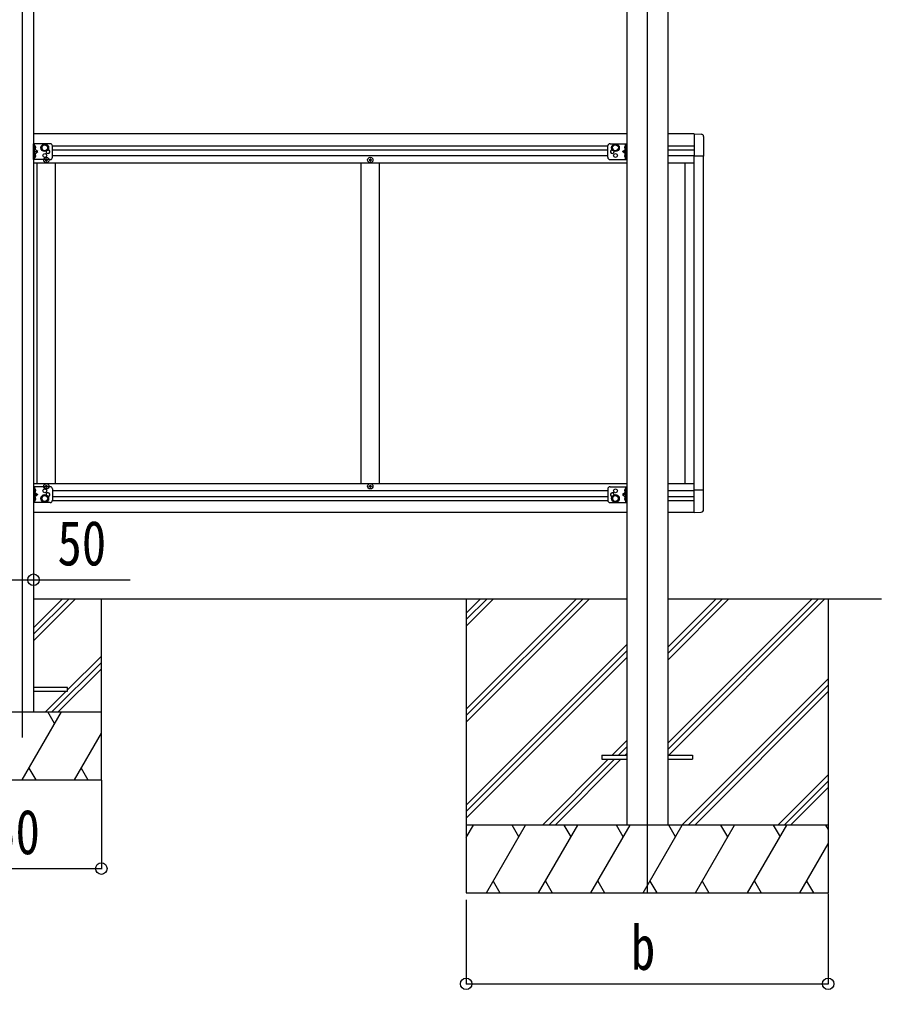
# Model space of a CAD drawing. Units: millimetres, scale not verified. Extents: x -12615 to 12615, y -8910 to 8910.
# Drawn here: x 645 to 2550, y -5854 to -3710 of the extents above; entities that cross this region are included whole.
import ezdxf
from ezdxf.enums import TextEntityAlignment as Align

# ---------------------------------------------------------------- set-up
doc = ezdxf.new("R2010")
doc.units = ezdxf.units.MM
doc.header["$LTSCALE"] = 40
for name, color, linetype in [('0-3_YKK_12', 2, 'Continuous'), ('0-4_YKK_13', 4, 'Continuous'), ('0-5_YKK_A1', 4, 'Continuous'), ('0-6_YKK_D', 6, 'Continuous')]:
    doc.layers.add(name, color=color, linetype=linetype)
doc.styles.add('ＭＳ ゴシック', font='')
doc.styles.get('ＭＳ ゴシック').set_extended_font_data('MS Gothic')

msp = doc.modelspace()

# ---------------------------------------------------------------- linework, layer by layer
at = {"layer": '0-3_YKK_12'}
msp.add_line((650.8, -2870.17), (650.8, -5297.03), dxfattribs=at)
msp.add_lwpolyline([(2032.3, -2465.76), (2032.3, -5390.16), (2032.3, -5640.16)], dxfattribs=at)
at = {"layer": '0-4_YKK_13'}
for p, q in [((2136.3, -3962.66), (2151.59, -3963.46)), ((2136.3, -3962.66), (2136.3, -4011.85)), ((675.8, -4019.66), (675.8, -3984.66)), ((712.8, -3984.66), (675.8, -3984.66)), ((678.3, -4019.66), (678.3, -3984.66)), ((1950.1, -3984.66), (1987.1, -3984.66)), ((1984.6, -4019.66), (1984.6, -3984.66)), ((1987.1, -4019.66), (1987.1, -3984.66)), ((2156.8, -3968.96), (2156.8, -4011.85)), ((678.33, -3992.02), (677.72, -3993.16)), ((678.33, -3994.31), (677.72, -3993.16)), ((678.3, -3988.46), (678.59, -3988.46)), ((678.3, -3988.46), (678.3, -3997.86)), ((678.59, -3997.86), (678.3, -3997.86)), ((678.3, -4002.16), (685.3, -4002.16)), ((678.59, -4006.46), (678.3, -4006.46)), ((678.3, -4015.86), (678.3, -4006.46)), ((680.41, -3991.01), (678.39, -3992.02)), ((680.41, -3995.31), (678.39, -3994.31)), ((678.59, -3988.46), (678.59, -3997.86)), ((678.59, -4015.86), (678.59, -4006.46)), ((717.8, -4014.66), (717.8, -3989.66)), ((1945.1, -4014.66), (1945.1, -3989.66)), ((1984.6, -4002.16), (1977.6, -4002.16)), ((1982.49, -3991.01), (1984.51, -3992.02)), ((1982.49, -3995.31), (1984.51, -3994.31)), ((1984.6, -3988.46), (1984.31, -3988.46)), ((1984.31, -3988.46), (1984.31, -3997.86)), ((1984.31, -3997.86), (1984.6, -3997.86)), ((1984.31, -4006.46), (1984.6, -4006.46)), ((1984.31, -4015.86), (1984.31, -4006.46)), ((1984.58, -3992.02), (1985.19, -3993.16)), ((1984.58, -3994.31), (1985.19, -3993.16)), ((1984.6, -3988.46), (1984.6, -3997.86)), ((1984.6, -4015.86), (1984.6, -4006.46)), ((712.8, -4019.66), (675.8, -4019.66)), ((678.33, -4010.02), (677.72, -4011.16)), ((678.33, -4012.31), (677.72, -4011.16)), ((678.3, -4015.86), (678.59, -4015.86)), ((680.41, -4009.01), (678.39, -4010.02)), ((680.41, -4013.31), (678.39, -4012.31)), ((705.8, -4021.16), (706.8, -4021.16)), ((1421.8, -4021.16), (1422.8, -4021.16)), ((1950.1, -4019.66), (1987.1, -4019.66)), ((1982.49, -4009.01), (1984.51, -4010.02)), ((1982.49, -4013.31), (1984.51, -4012.31)), ((1984.6, -4015.86), (1984.31, -4015.86)), ((1984.58, -4010.02), (1985.19, -4011.16)), ((1984.58, -4012.31), (1985.19, -4011.16)), ((2156.8, -4011.85), (2136.3, -4011.85)), ((675.8, -4742.66), (675.8, -4777.66)), ((712.8, -4742.66), (675.8, -4742.66)), ((678.33, -4750.02), (677.72, -4751.16)), ((678.33, -4752.31), (677.72, -4751.16)), ((678.3, -4742.66), (678.3, -4777.66)), ((678.3, -4746.46), (678.59, -4746.46)), ((678.3, -4746.46), (678.3, -4755.86)), ((678.59, -4755.86), (678.3, -4755.86)), ((680.41, -4749.01), (678.39, -4750.02)), ((680.41, -4753.31), (678.39, -4752.31)), ((678.59, -4746.46), (678.59, -4755.86)), ((705.8, -4741.16), (706.8, -4741.16)), ((717.8, -4747.66), (717.8, -4772.66)), ((1421.8, -4741.16), (1422.8, -4741.16)), ((1945.1, -4747.66), (1945.1, -4772.66)), ((1950.1, -4742.66), (1987.1, -4742.66)), ((1982.49, -4749.01), (1984.51, -4750.02)), ((1982.49, -4753.31), (1984.51, -4752.31)), ((1984.6, -4746.46), (1984.31, -4746.46)), ((1984.31, -4746.46), (1984.31, -4755.86)), ((1984.31, -4755.86), (1984.6, -4755.86)), ((1984.58, -4750.02), (1985.19, -4751.16)), ((1984.58, -4752.31), (1985.19, -4751.16)), ((1984.6, -4742.66), (1984.6, -4777.66)), ((1984.6, -4746.46), (1984.6, -4755.86)), ((1987.1, -4742.66), (1987.1, -4777.66)), ((2156.8, -4750.47), (2136.3, -4750.47)), ((2136.3, -4799.66), (2136.3, -4750.47)), ((2156.8, -4793.37), (2156.8, -4750.47)), ((712.8, -4777.66), (675.8, -4777.66)), ((678.33, -4768.02), (677.72, -4769.16)), ((678.33, -4770.31), (677.72, -4769.16)), ((678.3, -4760.16), (685.3, -4760.16)), ((678.59, -4764.46), (678.3, -4764.46)), ((678.3, -4773.86), (678.3, -4764.46)), ((678.3, -4773.86), (678.59, -4773.86)), ((680.41, -4767.01), (678.39, -4768.02)), ((680.41, -4771.31), (678.39, -4770.31)), ((678.59, -4773.86), (678.59, -4764.46)), ((1950.1, -4777.66), (1987.1, -4777.66)), ((1984.6, -4760.16), (1977.6, -4760.16)), ((1982.49, -4767.01), (1984.51, -4768.02)), ((1982.49, -4771.31), (1984.51, -4770.31)), ((1984.31, -4764.46), (1984.6, -4764.46)), ((1984.31, -4773.86), (1984.31, -4764.46)), ((1984.6, -4773.86), (1984.31, -4773.86)), ((1984.58, -4768.02), (1985.19, -4769.16)), ((1984.58, -4770.31), (1985.19, -4769.16)), ((1984.6, -4773.86), (1984.6, -4764.46)), ((2136.3, -4799.66), (2151.59, -4798.86)), ((675.8, -5194.16), (750.8, -5194.16)), ((1932.3, -5335.66), (1932.3, -5344.66)), ((1932.3, -5335.66), (1987.1, -5335.66)), ((2077.5, -5335.66), (2132.3, -5335.66)), ((2132.3, -5335.66), (2132.3, -5344.66)), ((1932.3, -5344.66), (1987.1, -5344.66)), ((2077.5, -5344.66), (2132.3, -5344.66))]:
    msp.add_line(p, q, dxfattribs=at)
for points in [[(700.8, -3986.16), (694.3, -3989.91), (694.3, -3997.41), (700.8, -4001.17), (707.3, -3997.41), (707.3, -3989.91)], [(1962.1, -3986.16), (1968.6, -3989.91), (1968.6, -3997.41), (1962.1, -4001.17), (1955.6, -3997.41), (1955.6, -3989.91)], [(700.8, -4776.17), (694.3, -4772.42), (694.3, -4764.91), (700.8, -4761.16), (707.3, -4764.91), (707.3, -4772.42)], [(1962.1, -4776.17), (1968.6, -4772.42), (1968.6, -4764.91), (1962.1, -4761.16), (1955.6, -4764.91), (1955.6, -4772.42)]]:
    msp.add_lwpolyline(points, close=True, dxfattribs=at)
for points in [[(678.9, -4006.74), (685.3, -4002.16), (678.9, -3997.59)], [(1984, -4006.74), (1977.6, -4002.16), (1984, -3997.59)], [(702.8, -4020.16), (701.8, -4020.16), (701.8, -4021.16), (702.8, -4021.16)], [(704.8, -4019.16), (704.8, -4018.16), (703.8, -4018.16), (703.8, -4019.16)], [(703.8, -4022.16), (703.8, -4023.16), (704.8, -4023.16), (704.8, -4022.16)], [(706.8, -4021.16), (706.8, -4020.16), (705.8, -4020.16)], [(1418.8, -4020.16), (1417.8, -4020.16), (1417.8, -4021.16), (1418.8, -4021.16)], [(1420.8, -4019.16), (1420.8, -4018.16), (1419.8, -4018.16), (1419.8, -4019.16)], [(1419.8, -4022.16), (1419.8, -4023.16), (1420.8, -4023.16), (1420.8, -4022.16)], [(1422.8, -4021.16), (1422.8, -4020.16), (1421.8, -4020.16)], [(678.9, -4755.59), (685.3, -4760.16), (678.9, -4764.74)], [(702.8, -4742.16), (701.8, -4742.16), (701.8, -4741.16), (702.8, -4741.16)], [(703.8, -4740.16), (703.8, -4739.16), (704.8, -4739.16), (704.8, -4740.16)], [(704.8, -4743.16), (704.8, -4744.16), (703.8, -4744.16), (703.8, -4743.16)], [(706.8, -4741.16), (706.8, -4742.16), (705.8, -4742.16)], [(1418.8, -4742.16), (1417.8, -4742.16), (1417.8, -4741.16), (1418.8, -4741.16)], [(1419.8, -4740.16), (1419.8, -4739.16), (1420.8, -4739.16), (1420.8, -4740.16)], [(1420.8, -4743.16), (1420.8, -4744.16), (1419.8, -4744.16), (1419.8, -4743.16)], [(1422.8, -4741.16), (1422.8, -4742.16), (1421.8, -4742.16)], [(1984, -4755.59), (1977.6, -4760.16), (1984, -4764.74)], [(750.8, -5194.16), (750.8, -5186.16), (675.8, -5186.16)]]:
    msp.add_lwpolyline(points, dxfattribs=at)
for centre, radius in [((700.8, -3993.66), 8.5), ((700.8, -3993.66), 7.5), ((700.8, -3993.66), 6.5), ((1962.1, -3993.66), 8.5), ((1962.1, -3993.66), 7.5), ((1962.1, -3993.66), 6.5), ((700.8, -4010.66), 4.25), ((1962.1, -4010.66), 4.25), ((704.3, -4020.66), 5.9), ((1420.3, -4020.66), 5.9), ((704.3, -4741.66), 5.9), ((1420.3, -4741.66), 5.9), ((700.8, -4751.66), 4.25), ((1962.1, -4751.66), 4.25), ((700.8, -4768.66), 8.5), ((700.8, -4768.66), 7.5), ((700.8, -4768.66), 6.5), ((1962.1, -4768.66), 8.5), ((1962.1, -4768.66), 7.5), ((1962.1, -4768.66), 6.5)]:
    msp.add_circle(centre, radius, dxfattribs=at)
for centre, radius, start, end in [((2151.3, -3968.96), 5.5, 0, 87), ((712.8, -3989.66), 5, 0, 90), ((1950.1, -3989.66), 5, 90, 180), ((674.7, -3993.16), 6.1, 309.60193, 50.39807), ((674.7, -4011.16), 6.1, 309.60193, 50.39807), ((707.8, -4002.16), 4.25, 173.70569, 85.23923), ((1955.1, -4002.16), 4.25, 94.76077, 6.29431), ((1988.2, -3993.16), 6.1, 129.60193, 230.39807), ((1988.2, -4011.16), 6.1, 129.60193, 230.39807), ((702.8, -4019.16), 1, 270, 0), ((702.8, -4022.16), 1, 0, 90), ((705.8, -4019.16), 1, 180, 270), ((705.8, -4022.16), 1, 90, 180), ((712.8, -4014.66), 5, 270, 0), ((1418.8, -4019.16), 1, 270, 0), ((1418.8, -4022.16), 1, 0, 90), ((1421.8, -4019.16), 1, 180, 270), ((1421.8, -4022.16), 1, 90, 180), ((1950.1, -4014.66), 5, 180, 270), ((674.7, -4751.16), 6.1, 309.60193, 50.39807), ((702.8, -4740.16), 1, 270, 0), ((702.8, -4743.16), 1, 0, 90), ((707.8, -4760.16), 4.25, 274.76077, 186.29431), ((705.8, -4740.16), 1, 180, 270), ((705.8, -4743.16), 1, 90, 180), ((712.8, -4747.66), 5, 0, 90), ((1418.8, -4740.16), 1, 270, 0), ((1418.8, -4743.16), 1, 0, 90), ((1421.8, -4740.16), 1, 180, 270), ((1421.8, -4743.16), 1, 90, 180), ((1950.1, -4747.66), 5, 90, 180), ((1955.1, -4760.16), 4.25, 353.70569, 265.23923), ((1988.2, -4751.16), 6.1, 129.60193, 230.39807), ((674.7, -4769.16), 6.1, 309.60193, 50.39807), ((712.8, -4772.66), 5, 270, 0), ((1950.1, -4772.66), 5, 180, 270), ((1988.2, -4769.16), 6.1, 129.60193, 230.39807), ((2151.3, -4793.37), 5.5, 273, 0)]:
    msp.add_arc(centre, radius, start, end, dxfattribs=at)
at = {"layer": '0-5_YKK_A1'}
for p, q in [((1987.1, -2861.16), (1987.1, -5490.16)), ((2077.5, -2861.16), (2077.5, -5490.16)), ((675.8, -2877.16), (675.8, -5240.16)), ((1987.1, -3963.16), (675.8, -3963.16)), ((2136.3, -3963.16), (2077.5, -3963.16)), ((717.78, -3989.16), (1945.13, -3989.16)), ((717.8, -3998.16), (1945.1, -3998.16)), ((2077.5, -3989.16), (2136.3, -3989.16)), ((2077.5, -3998.16), (2136.3, -3998.16)), ((675.8, -4027.16), (1987.1, -4027.16)), ((684.3, -4735.16), (684.3, -4027.16)), ((1945.1, -4011.66), (717.8, -4011.66)), ((724.3, -4735.16), (724.3, -4027.16)), ((1400.3, -4735.16), (1400.3, -4027.16)), ((1440.3, -4735.16), (1440.3, -4027.16)), ((2136.3, -4011.66), (2077.5, -4011.66)), ((2077.5, -4027.16), (2136.3, -4027.16)), ((2116.3, -4735.16), (2116.3, -4027.16)), ((2136.3, -4750.47), (2136.3, -4011.66)), ((2156.3, -4011.85), (2156.3, -4750.46)), ((675.8, -4735.16), (1987.1, -4735.16)), ((2077.5, -4735.16), (2136.3, -4735.16)), ((717.8, -4750.66), (1945.1, -4750.66)), ((2077.5, -4750.66), (2136.3, -4750.66)), ((717.78, -4773.16), (1945.13, -4773.16)), ((717.8, -4764.16), (1945.1, -4764.16)), ((2077.5, -4764.16), (2136.3, -4764.16)), ((2077.5, -4773.16), (2136.3, -4773.16)), ((675.8, -4799.16), (1987.1, -4799.16)), ((2077.5, -4799.16), (2136.3, -4799.16)), ((675.8, -4990.16), (1987.1, -4990.16)), ((675.8, -5082.93), (768.57, -4990.16)), ((675.8, -5068.78), (754.42, -4990.16)), ((675.8, -5054.64), (740.28, -4990.16)), ((825.8, -5390.16), (825.8, -4990.16)), ((1632.1, -4990.16), (1632.1, -5640.16)), ((1632.1, -5234.34), (1876.28, -4990.16)), ((1632.1, -5248.48), (1890.42, -4990.16)), ((1632.1, -5262.62), (1904.56, -4990.16)), ((1632.1, -5050.49), (1692.43, -4990.16)), ((1632.1, -5036.35), (1678.29, -4990.16)), ((1632.1, -5022.21), (1664.15, -4990.16)), ((2077.5, -4990.16), (2550.34, -4990.16)), ((2077.5, -5337.72), (2425.06, -4990.16)), ((2077.5, -5309.44), (2396.78, -4990.16)), ((2077.5, -5323.58), (2410.92, -4990.16)), ((2077.5, -5125.59), (2212.93, -4990.16)), ((2077.5, -5097.31), (2184.65, -4990.16)), ((2077.5, -5111.45), (2198.79, -4990.16)), ((2432.1, -4990.16), (2432.1, -5640.16)), ((1632.1, -5446.47), (1987.1, -5091.47)), ((750.8, -5191.77), (825.8, -5116.77)), ((1632.1, -5460.61), (1987.1, -5105.61)), ((1632.1, -5474.76), (1987.1, -5119.76)), ((716.55, -5240.16), (825.8, -5130.92)), ((730.7, -5240.16), (825.8, -5145.06)), ((2108.91, -5490.16), (2432.1, -5166.97)), ((2123.05, -5490.16), (2432.1, -5181.11)), ((702.41, -5240.16), (748.41, -5194.16)), ((2137.19, -5490.16), (2432.1, -5195.26)), ((475.8, -5240.16), (825.8, -5240.16)), ((650.8, -5390.16), (737.41, -5240.16)), ((722.41, -5266.14), (707.4, -5240.16)), ((766.27, -5390.16), (825.8, -5287.06)), ((1955.04, -5335.66), (1987.1, -5303.6)), ((1969.18, -5335.66), (1987.1, -5317.75)), ((1983.33, -5335.66), (1987.1, -5331.89)), ((1800.54, -5490.16), (1946.04, -5344.66)), ((1814.68, -5490.16), (1960.18, -5344.66)), ((1828.83, -5490.16), (1974.33, -5344.66)), ((665.8, -5364.18), (680.8, -5390.16)), ((781.27, -5364.18), (796.27, -5390.16)), ((2321.04, -5490.16), (2432.1, -5379.1)), ((475.8, -5390.16), (825.8, -5390.16)), ((2335.18, -5490.16), (2432.1, -5393.25)), ((2349.33, -5490.16), (2432.1, -5407.39)), ((2432.1, -5490.16), (1632.1, -5490.16)), ((1632.1, -5517.66), (1647.98, -5490.16)), ((1676.85, -5640.16), (1763.45, -5490.16)), ((1748.45, -5516.14), (1733.45, -5490.16)), ((1792.32, -5640.16), (1878.92, -5490.16)), ((1863.92, -5516.14), (1848.92, -5490.16)), ((1907.79, -5640.16), (1994.39, -5490.16)), ((1979.39, -5516.14), (1964.39, -5490.16)), ((2023.26, -5640.16), (2109.86, -5490.16)), ((2094.86, -5516.14), (2079.86, -5490.16)), ((2138.73, -5640.16), (2225.33, -5490.16)), ((2210.33, -5516.14), (2195.33, -5490.16)), ((2254.2, -5640.16), (2340.8, -5490.16)), ((2310.8, -5490.16), (2325.8, -5516.14)), ((2426.27, -5490.16), (2432.1, -5500.26)), ((2369.67, -5640.16), (2432.1, -5532.02)), ((1691.85, -5614.18), (1706.84, -5640.16)), ((1807.32, -5614.18), (1822.31, -5640.16)), ((1922.79, -5614.18), (1937.79, -5640.16)), ((2038.26, -5614.18), (2053.26, -5640.16)), ((2153.73, -5614.18), (2168.73, -5640.16)), ((2269.2, -5614.18), (2284.2, -5640.16)), ((2384.67, -5614.18), (2399.67, -5640.16)), ((1632.1, -5640.16), (2432.1, -5640.16))]:
    msp.add_line(p, q, dxfattribs=at)
at = {"layer": '0-6_YKK_D'}
for p, q in [((675.8, -4896.92), (675.8, -4949.24)), ((825.8, -5391.16), (825.8, -5587.43)), ((475.8, -5586.43), (825.8, -5586.43)), ((1632.1, -5655.38), (1632.1, -5842.09)), ((2432.1, -5641.16), (2432.1, -5842.09)), ((1632.1, -5841.09), (2432.1, -5841.09))]:
    msp.add_line(p, q, dxfattribs=at)
msp.add_lwpolyline([(625.8, -4948.24), (675.8, -4948.24), (889.2, -4948.24)], dxfattribs=at)
for centre in [(675.8, -4948.24), (825.8, -5586.43), (1632.1, -5841.09), (2432.1, -5841.09)]:
    msp.add_circle(centre, 12.75, dxfattribs=at)

# ---------------------------------------------------------------- texts
at = {"layer": '0-6_YKK_D', "style": 'ＭＳ ゴシック', "width": 0.8}
for s, p in [('50', (728.8, -4946.24)), ('350', (528.4, -5584.43)), ('b', (1996.1, -5839.79))]:
    msp.add_text(s, height=98.97, dxfattribs=at).set_placement(p, align=Align.BOTTOM_LEFT)

doc.saveas('drawing.dxf')
